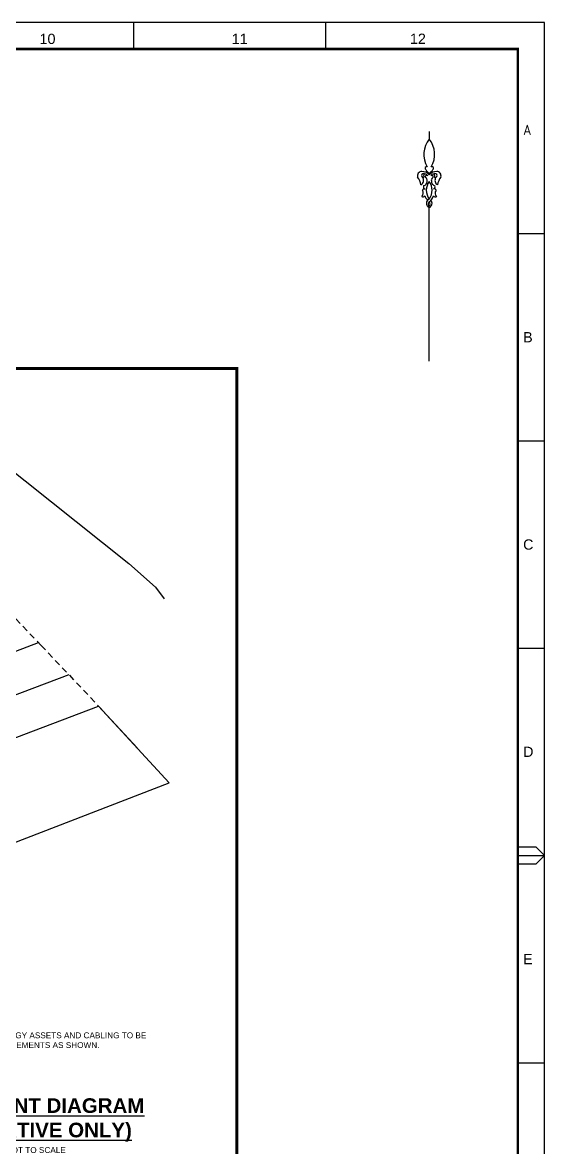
# Paper-space layout 'Duct (2)' of a CAD drawing. Header units: metres. Extents: x 5 to 810, y -4 to 572.
# Drawn here: x 631.6 to 809.7, y 188.1 to 572.1 of the extents above; entities that cross this region are included whole.
import ezdxf
from ezdxf.enums import TextEntityAlignment as Align

# ---------------------------------------------------------------- set-up
doc = ezdxf.new("R2010")
doc.units = ezdxf.units.M
doc.header["$LTSCALE"] = 0.7
doc.linetypes.add('Dash', pattern=[5, 3, -2])
doc.layers.get('0').update_dxf_attribs({"color": 6})
for name, color, linetype in [('_User Miscellaneous1', 3, 'Continuous'), ('Cadastre Developer_SP_NEW', 4, 'Continuous'), ('Notes', 7, 'Continuous'), ('SupportsUG_SP_EXT', 7, 'Continuous')]:
    doc.layers.add(name, color=color, linetype=linetype)
doc.styles.add('ARIAL', font='arial.ttf', dxfattribs={"height": 2})
doc.styles.add('iecISOCP', font='isocp.shx')
doc.styles.get("Standard").update_dxf_attribs({"font": 'arial.ttf'})

# ---------------------------------------------------------------- blocks, each defined once
blk = doc.blocks.new('A1_FRAME_TITLE')
at = {"layer": 'Notes', "linetype": 'Continuous'}
for p, q in [((678.6947478176355, 565.4226278895176), (678.6947478176355, 574.4665877261275)), ((744.2036368902993, 565.4226278895176), (744.2036368902993, 574.4665877261275)), ((809.7125259629631, 502.4330743748342), (818.7564857995733, 502.4330743748342)), ((809.7125259629634, 431.6830743748342), (818.7564857995733, 431.6830743748342)), ((809.7125259629631, 431.6830743748342), (818.7564857995733, 431.6830743748342)), ((809.7125259629634, 360.9330743748342), (818.7564857995733, 360.9330743748342)), ((809.7125259629634, 293.1830743748342), (815.756485799573, 293.1830743748342)), ((815.756485799573, 293.1830743748342), (818.7564857995728, 290.1830743748342)), ((809.7125259629634, 290.1830743748342), (818.7564857995728, 290.1830743748342)), ((818.756485799573, 290.1830743748342), (815.756485799573, 287.1830743748342)), ((815.756485799573, 287.1830743748342), (809.7125259629634, 287.1830743748342)), ((809.7125259629634, 219.4330743748342), (818.756485799573, 219.4330743748342))]:
    blk.add_line(p, q, dxfattribs=at)
at = {"layer": 'Notes', "color": 7, "linetype": 'Continuous'}
blk.add_lwpolyline([(14.56189725438588, -1.860885461775524), (818.756485799573, -1.860885461775524), (818.7564857995733, 574.4665877261275), (14.56189725438588, 574.4665877261273)], close=True, dxfattribs=at)
at = {"layer": 'Notes', "color": 7, "linetype": 'Continuous', "const_width": 0.8}
blk.add_lwpolyline([(23.60585709099558, 7.183074374834177), (809.7125259629634, 7.183074374834177), (809.7125259629636, 565.4226278895176), (23.60585709099558, 565.4226278895176)], close=True, dxfattribs=at)
at = {"layer": 'Notes', "color": 7}
for s, style, p in [('10', 'ARIAL', (646.4792362522621, 567.1332776528639)), ('11', 'ARIAL', (712.0324929314938, 567.1332776528639)), ('12', 'ARIAL', (772.8425260169633, 567.1726265365692)), ('A', 'iecISOCP', (811.4625260169632, 536.0630744288342)), ('B', 'ARIAL', (811.4625260169632, 465.3130744288342)), ('C', 'ARIAL', (811.4625260169635, 394.5630744288342)), ('D', 'ARIAL', (811.4625260169635, 323.8130744288342)), ('E', 'ARIAL', (811.4625260169635, 253.0630744288342))]:
    blk.add_text(s, height=3.50000011, dxfattribs=dict(at, style=style)).set_placement(p)
blk.add_attdef('EPD_REF_NO', text='', height=5, dxfattribs=at).set_placement((774.726771091829, 53.98187509759555), align=Align.CENTER)
at = {"layer": 'Notes', "color": 3, "style": 'iecISOCP', "flags": 8}
blk.add_attdef('VERSION_NO', text='', height=2.5, rotation=90, dxfattribs=at).set_placement((287.4224012798108, 45.74993239720948), align=Align.MIDDLE_CENTER)
at = {"layer": 'Notes', "color": 7, "style": 'ARIAL'}
for tag, p in [('CAP_NO', (498.5478923660193, 44.66700528650244)), ('IE_NUM', (498.4101359559043, 39.02012589159403)), ('REF_No_1', (320.6008561090195, 33.51949993216431)), ('REF_1', (342.16054493258, 33.51949993216431)), ('GEN_WO', (427.0684635505513, 32.97317748341493)), ('HV_SWITCH', (498.8234070691183, 33.3732449213046)), ('REF_No_2', (320.6008561090195, 27.51949993216431)), ('REF_2', (342.16054493258, 27.51949993216431)), ('OH_WO', (427.0684635505513, 27.02163636722753)), ('UBD_REF', (498.4101359559043, 27.03772077557437)), ('REF_No_3', (320.6008561090195, 21.51949993216431)), ('REF_3', (342.16054493258, 21.51949993216431)), ('UG_WO', (427.0684635505513, 21.2620772497778)), ('GIS_MAP_No', (498.4101359559043, 21.25311211542544)), ('REF_No_4', (320.6008561090195, 15.51949993216431)), ('REF_4', (342.16054493258, 15.51949993216431)), ('SUB_WO', (427.0684635505513, 15.02163636722753)), ('HV_OP_DIAG', (498.6866353999584, 15.4090681917512)), ('LGA', (498.3055387675075, 8.98739204353933))]:
    blk.add_attdef(tag, p, '', height=2, dxfattribs=at)
at = {"layer": 'Notes', "color": 7, "style": 'ARIAL', "width": 1.1}
for tag, p in [('T1', (669.7336692303045, 40.67536771758068)), ('T2', (669.7336692303045, 35.55624569445263)), ('T3', (669.7336692303045, 30.12998309593559)), ('T4', (669.7336692303045, 24.8674701717573)), ('T5', (669.7336692303045, 19.44120757324026)), ('T6', (669.7336692303045, 14.17869464906198))]:
    blk.add_attdef(tag, text='', height=3.5, dxfattribs=at).set_placement(p, align=Align.CENTER)
at = {"layer": 'Notes', "color": 7, "style": 'ARIAL'}
for tag, height, p in [('scale', 2, (553.1163330364025, 34.47879369444263)), ('DRAWN', 2, (553.1163330364025, 26.1405603708929)), ('REV', 5, (805.4143986404372, 18.30539066585652)), ('CHD', 2, (553.1163330364025, 10.1405603708929)), ('DESIGN', 2, (590.976771091829, 10.36449731482571))]:
    blk.add_attdef(tag, text='', height=height, dxfattribs=at).set_placement(p, align=Align.CENTER)
blk.add_attdef('NUM', text='', height=7, dxfattribs=at).set_placement((777.726771091829, 21.32844329410909), align=Align.MIDDLE_CENTER)
for tag, p in [('NS', (777.4805689320945, 9.328486294109098)), ('SHTS', (789.290632990849, 9.328486294109098))]:
    blk.add_attdef(tag, text='', height=2, dxfattribs=at).set_placement(p, align=Align.MIDDLE)
at = {"layer": 'Notes', "style": 'iecISOCP'}
blk.add_attdef('ExportID', (23.62921160434024, 3.555971570965539), '', height=2.5, dxfattribs=at)
at = {"layer": 'Notes', "style": 'iecISOCP', "flags": 1}
for tag, p in [('ProjectType', (28.72233209693896, -25.6308994435426)), ('ProjectNumber', (38.10789362805436, -25.65165894736037)), ('DrawingNumber', (50.06152033880592, -25.63730838869446)), ('ProjectDescription', (62.11194465570709, -25.65905488745761)), ('ExportDate', (74.83183704496761, -25.6233143656475)), ('ExportUserName', (83.70228826455362, -25.63399521623455)), ('DesignerCompanyName', (96.03208477340041, -25.62734495734071)), ('ExportAreaOfInterest', (111.6473673675904, -25.6474283478808)), ('GIS_SUCCESS', (126.5449747794112, -25.61438358319015)), ('CAD_SUCCESS', (136.3362849891977, -25.61669671671848)), ('DEPOTCODE', (146.6534018849935, -25.710726464245)), ('ExportCategories', (154.6303710762857, -25.63105814537289)), ('Comments', (168.9326072871426, -25.71690044074285)), ('EPD_-_VERSION_1.5', (176.3500769049209, -25.71690044074285))]:
    blk.add_attdef(tag, p, '', height=1, dxfattribs=at)
blk = doc.blocks.new('A$C59780E66')
at = {"color": 7}
for p, q in [((0, 0), (-0.00266975999988972, -2.591999999999985)), ((-0.04236364798430259, -78.40443859199979), (-0.04236364799476178, -25.94632694399991))]:
    blk.add_line(p, q, dxfattribs=at)
for centre, radius, start, end in [((6.453387936001263, -7.796860415998594), 8.292842208, 141.1243070000124, 210.334595000003), ((-6.476150879998386, -7.775175744001103), 8.292842208, 329.4732130000052, 38.68350200001077), ((-2.524208831997157, -15.12018576000025), 1.524930624, 91.8307780000094, 195.1064790000132), ((-1.995461567997154, -15.0007360320003), 0.6802729920000001, 46.40969300001143, 245.6690210000128), ((-2.648503007996851, -17.22287577600025), 3.627628416, 43.80105900001755, 88.80621300001357), ((-2.07716140799721, -15.39656812800024), 0.29936304, 228.4451890000084, 70.23904100001015), ((-1.103748767996876, -15.29105299199989), 0.8898206399999998, 118.3594620000203, 168.5777940000101), ((-1.527530399996976, -15.59055859200009), 1.08253584, 25.98275500001651, 89.94100100001914), ((-0.9152274239977487, -12.51339062399973), 0.568874016, 68.21320100001257, 236.9371210000111), ((-0.9209998079970774, -15.38670297599992), 0.455528448, 36.41337400001013, 227.5605380000076), ((2.177725824001982, -10.8386735039993), 4.026332448, 212.2998790000039, 236.7522690000094), ((2.594071008003311, -17.2316678399992), 3.627628416, 91.00159500001732, 136.0067500000177), ((-2.210716799997954, -10.83131481600037), 4.026332448, 303.0555390000164, 327.507929000012), ((1.478580480003075, -15.59560003199965), 1.08253584, 89.86680700001068, 153.8250540000097), ((0.8727367680032785, -15.38971228799926), 0.455528448, 312.2472700000151, 143.3944340000158), ((0.8766040320022057, -12.51639475199988), 0.568874016, 302.8706880000047, 111.5946070000122), ((1.948486752003191, -15.00735081599953), 0.6802729920000001, 294.138788000005, 133.3981150000074), ((1.055807136002613, -15.2946740159997), 0.8898206399999998, 11.23001400001679, 61.44834700001754), ((2.028859488003036, -15.40345507199925), 0.29936304, 109.5687680000122, 311.362619000011), ((2.476829664002935, -15.1285734719994), 1.524930624, 344.7013300000156, 87.97703100001954), ((-7.93784707199643, -18.74808633600117), 5.09614416, 6.73663700001037, 39.3389790000119), ((-3.725994815996728, -16.61222649600052), 1.75687056, 298.9016920000053, 34.36307000001151), ((-0.9508492799966461, -18.73245398400002), 1.065345696, 164.8952340000109, 241.6390330000026), ((-2.180162303996894, -17.0530012800001), 1.416144384, 278.1505980000152, 8.786658000013206), ((-1.67716915199685, -16.55019216000005), 0.94119408, 342.2788610000113, 61.52254100001032), ((4.003354368003784, -20.02979404799896), 5.022860544, 143.4686280000125, 216.4133740000102), ((-4.067166815995961, -20.01625862400033), 5.022860544, 323.3944340000158, 36.33918000002038), ((1.624999968003294, -16.55573126399952), 0.94119408, 118.2852680000154, 197.5289480000127), ((2.126303136003116, -17.06022259199915), 1.416144384, 171.0211500000121, 261.6572100000146), ((0.8913628800037259, -18.73554364799963), 1.065345696, 298.168776000009, 14.9125740000112), ((3.673605312003247, -16.62463699199918), 1.75687056, 145.4447380000164, 240.9061170000127), ((7.878267360003747, -18.77461286399819), 5.09614416, 140.4688290000065, 173.0711720000118), ((-3.586669631995619, -21.01721644800068), 1.551319776, 310.373049000013, 37.45252200001441), ((-2.189617919995726, -21.59167363200015), 0.723004704, 237.1520200000105, 335.0619060000092), ((-1.809638495996069, -20.08624003200032), 0.5456471039999999, 49.72677100000833, 178.6991920000074), ((2.663609184003917, -20.36075615999937), 4.469753664, 200.095784000012, 223.1225680000094), ((0.5959915200048727, -24.47963078399971), 1.599590592, 113.3818470000183, 246.5001550000018), ((-2.109379967995892, -20.81243548800023), 3.7355904, 303.6438160000012, 343.0492030000088), ((1.745605728004193, -20.09220163199939), 0.5456471039999999, 1.108616000016163, 130.0810370000123), ((2.120533344004116, -21.5989027199995), 0.723004704, 204.7459030000038, 302.655789000013), ((3.519505728004106, -21.02913446399918), 1.551319776, 142.3552870000129, 229.4347600000144), ((0.7261539840051228, -24.7327966079996), 1.115127648, 133.3802150000073, 226.5017870000089), ((-0.6747468479950385, -24.47750015999975), 1.599590592, 293.3076530000075, 40.35553000001576), ((-0.805759487995374, -24.73022534400002), 1.115127648, 313.3060210000037, 46.42759300000861)]:
    blk.add_arc(centre, radius, start, end, dxfattribs=at)

psp = doc.layouts.new('Duct (2)')

# ---------------------------------------------------------------- linework, layer by layer
at = {"layer": '_User Miscellaneous1', "const_width": 1}
psp.add_lwpolyline([(704.7227820567159, 156.4450309452538), (129.0037749573653, 156.4450309452538), (129.0037749573653, 454.0252760605592), (704.7227820567159, 454.0252760605592)], close=True, dxfattribs=at)
at = {"layer": 'Cadastre Developer_SP_NEW', "linetype": 'Dash'}
for p, q in [((622.0368376856723, 376.1222950391609), (637.9494786856167, 359.466200039177)), ((637.9494786856167, 359.466200039177), (659.3117326856527, 336.9244850393522))]:
    psp.add_line(p, q, dxfattribs=at)
at = {"layer": 'Cadastre Developer_SP_NEW'}
for p, q in [((558.8253192446364, 330.8024439433727), (637.023093345394, 360.4358670007575)), ((647.430480650678, 349.4617293406416), (570.4417698035768, 320.2864868421245)), ((580.0488360023528, 309.3394573446501), (657.555031511286, 338.7108042281259)), ((670.6576076856518, 324.4885310385514), (657.5550316856761, 338.7108040390674)), ((681.6586346856138, 312.5437980391223), (657.5550316856761, 338.7108040390674)), ((598.3930626856682, 280.4017900390688), (681.6586346856138, 312.5437980391223))]:
    psp.add_line(p, q, dxfattribs=at)
at = {"layer": 'Cadastre Developer_SP_NEW', "flags": 128}
psp.add_lwpolyline([(411.2180909499887, 395.7411010273556), (423.1493909499852, 402.1341410278167), (435.4417379499657, 407.8021600282575), (448.05118994997, 412.7249220282595), (493.4906849499687, 427.5995940276246), (530.0559059499658, 437.9968530283134), (562.859780949949, 436.1155090275045), (590.1302529499528, 433.0360930281515), (609.3152479499706, 427.9506700279946), (623.4493149499187, 422.8742830277245), (667.8355209499725, 387.4371650273736), (676.9130799499701, 379.3391940275962), (679.9273945149628, 375.3323894877742)], dxfattribs=at)

# ---------------------------------------------------------------- block references
psp.add_blockref('A$C59780E66', (770.3776272329794, 534.8478101568511))
at = {"layer": 'SupportsUG_SP_EXT'}
psp.add_blockref('A1_FRAME_TITLE', (-9.082, -2.39), dxfattribs=at)

# ---------------------------------------------------------------- texts
at = {"layer": '_User Miscellaneous1', "style": 'ARIAL'}
for s, insert, char_height, attachment_point in [('{\\H1.5x;\\LNOTE:\\P}ALL ENDEAVOUR ENERGY ASSETS AND CABLING TO BE INSTALLED WITHIN EASEMENTS AS SHOWN.', (597.1432271320214, 227.2266273630009), 2, 4), ('{\\fArial|b1|i0|c0|p34;\\LEASEMENT DIAGRAM\\P(INDICATIVE ONLY)\\P\\fArial|b0|i0|c0|p34;\\H0.4x;\\lNOT TO SCALE}', (636.1079664731183, 195.5857186175325), 5, 5)]:
    psp.add_mtext_dynamic_manual_height_columns(s, width=80.01400089328672, gutter_width=10, heights=[0], dxfattribs=dict(at, insert=insert, char_height=char_height, attachment_point=attachment_point))

doc.saveas('drawing.dxf')
